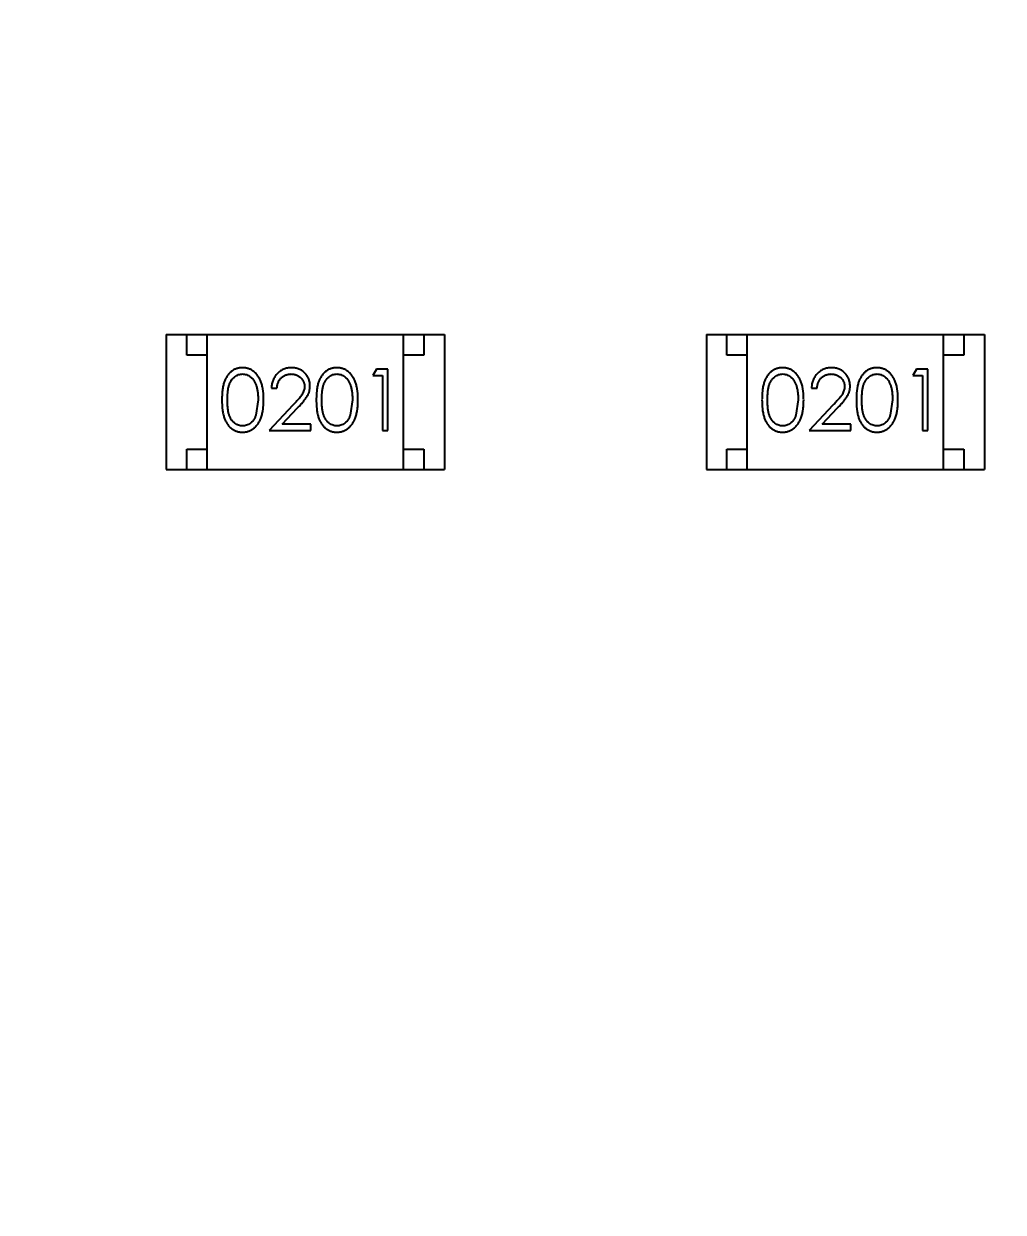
# Model space of a CAD drawing. Header units: inches. Extents: x 398 to 599, y 40 to 151.
# Drawn here: x 549.676 to 552.071, y 77.522 to 80.429 of the extents above; entities that cross this region are included whole.
import ezdxf

# ---------------------------------------------------------------- set-up
doc = ezdxf.new("R2010")
doc.units = ezdxf.units.IN
doc.header["$LTSCALE"] = 1.21
doc.header["$MEASUREMENT"] = 0
doc.header["$PDMODE"] = 3
doc.header["$PDSIZE"] = 0.3125
doc.layers.get('0').update_dxf_attribs({"linetype": 'CONTINUOUS'})
doc.layers.get('Defpoints').update_dxf_attribs({"linetype": 'CONTINUOUS'})
doc.layers.add('DIM', color=3, linetype='CONTINUOUS')
doc.styles.get("Standard").update_dxf_attribs({"font": 'txt', "width": 0.8})
doc.dimstyles.get("Standard").update_dxf_attribs({"dimtxt": 0.15625, "dimasz": 0.1875, "dimexe": 0.125, "dimexo": 0.0625, "dimgap": 0.09, "dimtad": 0, "dimtih": 1, "dimtoh": 1, "dimzin": 4, "dimdsep": 46, "dimtxsty": 'Standard', "dimblk": '_FILLED', "dimblk1": '_FILLED', "dimblk2": '_FILLED', "dimcen": 0.09, "dimazin": 1, "dimtp": 0.01, "dimtm": 0.01, "dimtfac": 1, "dimtofl": 0, "dimtmove": 0, "dimatfit": 3, "dimldrblk": '_FILLED', "dimfxl": 1, "dimtolj": 1, "dimtzin": 4, "dimarcsym": 0})

# ---------------------------------------------------------------- blocks, each defined once
blk = doc.blocks.new('_FILLED')
at = {"color": 0, "linetype": 'ByBlock'}
blk.add_solid([(0, 0), (-1, 0.1667), (-1, -0.1667)], dxfattribs=at)
blk = doc.blocks.new('*D70')
at = {"layer": 'Defpoints', "color": 0}
for p in [(537.241, 87.005), (553.751, 68.4022), (537.241, 64.8591)]:
    blk.add_point(p, dxfattribs=at)
at = {"layer": 'DIM', "color": 0, "lineweight": -2}
for p, q in [((537.241, 86.9425), (537.241, 64.7341)), ((553.751, 68.3397), (553.751, 64.7341)), ((539.241, 64.8591), (542.7394, 64.8591)), ((551.751, 64.8591), (548.2527, 64.8591))]:
    blk.add_line(p, q, dxfattribs=at)
at = {"layer": 'DIM', "color": 0, "lineweight": -2, "xscale": 2, "yscale": 2, "zscale": 2, "rotation": 180}
blk.add_blockref('_FILLED', (537.241, 64.8591), dxfattribs=at)
at = {"layer": 'DIM', "color": 0, "lineweight": -2, "xscale": 2, "yscale": 2, "zscale": 2}
blk.add_blockref('_FILLED', (553.751, 64.8591), dxfattribs=at)
at = {"layer": 'DIM', "color": 0, "insert": (545.496, 64.8591), "char_height": 2, "attachment_point": 5}
blk.add_mtext('\\A1;16.51', dxfattribs=at)

msp = doc.modelspace()

# ---------------------------------------------------------------- linework, layer by layer
at = {"color": 7, "linetype": 'Continuous'}
for p, q in [((550.0245, 79.6688), (550.0245, 79.3388)), ((550.0245, 79.6688), (550.7045, 79.6688)), ((550.0745, 79.6188), (550.0745, 79.6688)), ((550.1245, 79.3388), (550.1245, 79.6688)), ((550.6045, 79.3388), (550.6045, 79.6688)), ((550.6545, 79.6688), (550.6545, 79.6188)), ((550.7045, 79.6688), (550.7045, 79.3388)), ((551.3453, 79.6688), (551.3453, 79.3388)), ((551.3453, 79.6688), (552.0253, 79.6688)), ((551.3953, 79.6188), (551.3953, 79.6688)), ((551.4453, 79.3388), (551.4453, 79.6688)), ((551.9253, 79.3388), (551.9253, 79.6688)), ((551.9753, 79.6688), (551.9753, 79.6188)), ((552.0253, 79.6688), (552.0253, 79.3388)), ((550.1245, 79.6188), (550.0745, 79.6188)), ((550.6545, 79.6188), (550.6045, 79.6188)), ((551.4453, 79.6188), (551.3953, 79.6188)), ((551.9753, 79.6188), (551.9253, 79.6188)), ((550.5386, 79.5841), (550.5298, 79.5687)), ((550.5298, 79.5687), (550.5529, 79.5687)), ((550.5663, 79.5841), (550.5386, 79.5841)), ((550.5529, 79.5687), (550.5529, 79.4341)), ((550.5663, 79.4341), (550.5663, 79.5841)), ((551.8594, 79.5841), (551.8506, 79.5687)), ((551.8506, 79.5687), (551.8737, 79.5687)), ((551.8871, 79.5841), (551.8594, 79.5841)), ((551.8737, 79.5687), (551.8737, 79.4341)), ((551.8871, 79.4341), (551.8871, 79.5841)), ((550.2817, 79.5379), (550.2952, 79.5379)), ((551.6025, 79.5379), (551.616, 79.5379)), ((550.249, 79.5091), (550.2433, 79.4714)), ((550.4798, 79.5091), (550.4741, 79.4714)), ((551.5698, 79.5091), (551.5641, 79.4714)), ((551.8006, 79.5091), (551.7949, 79.4714)), ((550.3341, 79.4961), (550.2759, 79.4341)), ((550.3081, 79.4495), (550.3456, 79.4895)), ((551.6549, 79.4961), (551.5967, 79.4341)), ((551.6289, 79.4495), (551.6664, 79.4895)), ((550.3779, 79.4495), (550.3081, 79.4495)), ((550.3779, 79.4341), (550.3779, 79.4495)), ((551.6987, 79.4495), (551.6289, 79.4495)), ((551.6987, 79.4341), (551.6987, 79.4495)), ((550.2759, 79.4341), (550.3779, 79.4341)), ((550.5529, 79.4341), (550.5663, 79.4341)), ((551.5967, 79.4341), (551.6987, 79.4341)), ((551.8737, 79.4341), (551.8871, 79.4341)), ((550.0745, 79.3388), (550.0745, 79.3888)), ((550.0745, 79.3888), (550.1245, 79.3888)), ((550.6045, 79.3888), (550.6545, 79.3888)), ((550.6545, 79.3888), (550.6545, 79.3388)), ((551.3953, 79.3388), (551.3953, 79.3888)), ((551.3953, 79.3888), (551.4453, 79.3888)), ((551.9253, 79.3888), (551.9753, 79.3888)), ((551.9753, 79.3888), (551.9753, 79.3388)), ((550.0245, 79.3388), (550.7045, 79.3388)), ((551.3453, 79.3388), (552.0253, 79.3388))]:
    msp.add_line(p, q, dxfattribs=at)
for radius, start, end in [(23, 281.22586, 258.77532), (22.75, 294.44334, 241.13427)]:
    msp.add_arc((553.751, 92.925), radius, start, end, dxfattribs=at)
for points, knots in [([(550.2107, 79.5879), (550.2095, 79.5879), (550.2072, 79.5879), (550.2037, 79.5874), (550.2004, 79.5868), (550.1971, 79.5858), (550.1938, 79.5847), (550.1907, 79.5832), (550.1877, 79.5815), (550.1847, 79.5796), (550.1819, 79.5773), (550.1793, 79.5749), (550.1768, 79.5722), (550.1745, 79.5692), (550.1723, 79.566), (550.1703, 79.5626), (550.1685, 79.5589), (550.1668, 79.5549), (550.1653, 79.5506), (550.1641, 79.5459), (550.1629, 79.5408), (550.1621, 79.5352), (550.1614, 79.5293), (550.1609, 79.5229), (550.1606, 79.5161), (550.1606, 79.5114), (550.1605, 79.509)], [0, 0, 0, 0, 0.033742, 0.066533, 0.099153, 0.13154, 0.164087, 0.196563, 0.229707, 0.263315, 0.297504, 0.331686, 0.366482, 0.4021, 0.438958, 0.476748, 0.515985, 0.556589, 0.599519, 0.645765, 0.695487, 0.748721, 0.805687, 0.866754, 0.931405, 1, 1, 1, 1]), ([(550.174, 79.5091), (550.174, 79.5111), (550.174, 79.515), (550.1743, 79.5207), (550.1746, 79.5259), (550.1751, 79.5308), (550.1757, 79.5354), (550.1766, 79.5395), (550.1775, 79.5433), (550.1786, 79.5467), (550.1798, 79.5498), (550.1812, 79.5527), (550.1827, 79.5554), (550.1843, 79.5579), (550.186, 79.5602), (550.1879, 79.5624), (550.19, 79.5643), (550.1928, 79.5665), (550.1966, 79.5689), (550.2013, 79.571), (550.2062, 79.5723), (550.2095, 79.5724), (550.2111, 79.5725)], [0, 0, 0, 0, 0.073302, 0.142286, 0.206253, 0.266017, 0.321612, 0.372532, 0.419497, 0.462398, 0.502825, 0.541489, 0.579034, 0.615143, 0.650298, 0.684912, 0.718701, 0.752189, 0.817245, 0.879117, 0.939613, 1, 1, 1, 1]), ([(550.2625, 79.509), (550.2624, 79.5113), (550.2624, 79.5158), (550.2621, 79.5224), (550.2616, 79.5286), (550.2608, 79.5344), (550.2599, 79.5399), (550.2587, 79.545), (550.2573, 79.5498), (550.2557, 79.5542), (550.2539, 79.5583), (550.252, 79.5621), (550.2498, 79.5657), (550.2476, 79.569), (550.2452, 79.572), (550.2426, 79.5748), (550.2399, 79.5773), (550.237, 79.5795), (550.2341, 79.5815), (550.231, 79.5832), (550.2278, 79.5847), (550.2245, 79.5859), (550.2212, 79.5868), (550.2178, 79.5875), (550.2143, 79.5879), (550.2119, 79.5879), (550.2107, 79.5879)], [0, 0, 0, 0, 0.065278, 0.127205, 0.186168, 0.241675, 0.294115, 0.343609, 0.390387, 0.434463, 0.476646, 0.517002, 0.555936, 0.593716, 0.630057, 0.665601, 0.700745, 0.734917, 0.768681, 0.802087, 0.834849, 0.867433, 0.900138, 0.932806, 0.966212, 1, 1, 1, 1]), ([(550.2111, 79.5725), (550.2128, 79.5724), (550.2161, 79.5723), (550.2209, 79.571), (550.2256, 79.5689), (550.2293, 79.5665), (550.2322, 79.5643), (550.2342, 79.5622), (550.2362, 79.56), (550.238, 79.5575), (550.2397, 79.5548), (550.2412, 79.5519), (550.2427, 79.5487), (550.244, 79.5453), (550.2452, 79.5416), (550.2462, 79.5377), (550.2471, 79.5335), (550.2478, 79.5291), (550.2483, 79.5245), (550.2488, 79.5196), (550.2489, 79.5144), (550.249, 79.5109), (550.249, 79.5091)], [0, 0, 0, 0, 0.059689, 0.119507, 0.181075, 0.246162, 0.279894, 0.314468, 0.350403, 0.387474, 0.426147, 0.466624, 0.508745, 0.553328, 0.600058, 0.649177, 0.700552, 0.754894, 0.811825, 0.871514, 0.934319, 1, 1, 1, 1]), ([(550.3306, 79.5879), (550.3289, 79.5879), (550.3256, 79.5878), (550.3208, 79.5871), (550.3162, 79.586), (550.3118, 79.5845), (550.3076, 79.5825), (550.3035, 79.5801), (550.2997, 79.5772), (550.2962, 79.5739), (550.2929, 79.5703), (550.29, 79.5664), (550.2876, 79.5622), (550.2856, 79.5578), (550.2839, 79.5532), (550.2828, 79.5483), (550.282, 79.5432), (550.2818, 79.5397), (550.2817, 79.5379)], [0, 0, 0, 0, 0.06445, 0.126725, 0.187421, 0.247417, 0.306749, 0.366595, 0.427749, 0.490235, 0.553031, 0.614805, 0.676505, 0.738096, 0.801021, 0.864897, 0.931209, 1, 1, 1, 1]), ([(550.2952, 79.5379), (550.2953, 79.5392), (550.2955, 79.5419), (550.2963, 79.5456), (550.2972, 79.5492), (550.2985, 79.5525), (550.3, 79.5556), (550.3017, 79.5585), (550.3037, 79.5611), (550.306, 79.5635), (550.3084, 79.5656), (550.311, 79.5675), (550.3138, 79.569), (550.3168, 79.5703), (550.3198, 79.5713), (550.3231, 79.572), (550.3264, 79.5724), (550.3288, 79.5725), (550.3299, 79.5725)], [0, 0, 0, 0, 0.073648, 0.143686, 0.210962, 0.275557, 0.338064, 0.399311, 0.4594, 0.51934, 0.579024, 0.637809, 0.695959, 0.754122, 0.813113, 0.873453, 0.935561, 1, 1, 1, 1]), ([(550.3299, 79.5725), (550.331, 79.5725), (550.3333, 79.5724), (550.3365, 79.572), (550.3396, 79.5713), (550.3426, 79.5703), (550.3454, 79.5691), (550.3481, 79.5675), (550.3506, 79.5657), (550.3531, 79.5636), (550.3553, 79.5613), (550.3572, 79.5589), (550.3588, 79.5564), (550.3602, 79.5537), (550.3612, 79.551), (550.3619, 79.5481), (550.3624, 79.5452), (550.3624, 79.5431), (550.3625, 79.5421)], [0, 0, 0, 0, 0.068027, 0.133505, 0.19695, 0.26027, 0.322741, 0.384982, 0.448465, 0.513424, 0.578224, 0.640011, 0.700094, 0.760067, 0.819012, 0.877878, 0.938035, 1, 1, 1, 1]), ([(550.3759, 79.5433), (550.3759, 79.5448), (550.3758, 79.5477), (550.3752, 79.552), (550.3742, 79.5562), (550.3729, 79.5602), (550.3711, 79.564), (550.3689, 79.5677), (550.3664, 79.5713), (550.3634, 79.5747), (550.3602, 79.5778), (550.3567, 79.5805), (550.3529, 79.5828), (550.349, 79.5847), (550.3447, 79.5861), (550.3402, 79.5872), (550.3355, 79.5878), (550.3323, 79.5879), (550.3306, 79.5879)], [0, 0, 0, 0, 0.06271, 0.123347, 0.183401, 0.242828, 0.302097, 0.36242, 0.423725, 0.487032, 0.550491, 0.612709, 0.674265, 0.73617, 0.799211, 0.863483, 0.930525, 1, 1, 1, 1]), ([(550.4415, 79.5879), (550.4403, 79.5879), (550.4379, 79.5879), (550.4345, 79.5874), (550.4311, 79.5868), (550.4278, 79.5858), (550.4246, 79.5847), (550.4215, 79.5832), (550.4185, 79.5815), (550.4155, 79.5796), (550.4127, 79.5773), (550.41, 79.5749), (550.4076, 79.5722), (550.4052, 79.5692), (550.4031, 79.566), (550.4011, 79.5626), (550.3992, 79.5589), (550.3976, 79.5549), (550.3961, 79.5506), (550.3948, 79.5459), (550.3937, 79.5408), (550.3929, 79.5352), (550.3922, 79.5293), (550.3917, 79.5229), (550.3914, 79.5161), (550.3913, 79.5114), (550.3913, 79.509)], [0, 0, 0, 0, 0.033742, 0.066533, 0.099153, 0.13154, 0.164087, 0.196563, 0.229707, 0.263315, 0.297504, 0.331686, 0.366482, 0.4021, 0.438958, 0.476748, 0.515985, 0.556589, 0.599519, 0.645765, 0.695487, 0.748721, 0.805687, 0.866754, 0.931405, 1, 1, 1, 1]), ([(550.4048, 79.5091), (550.4048, 79.5111), (550.4048, 79.515), (550.4051, 79.5207), (550.4054, 79.5259), (550.4059, 79.5308), (550.4065, 79.5354), (550.4073, 79.5395), (550.4082, 79.5433), (550.4093, 79.5467), (550.4106, 79.5498), (550.4119, 79.5527), (550.4134, 79.5554), (550.4151, 79.5579), (550.4168, 79.5602), (550.4187, 79.5624), (550.4207, 79.5643), (550.4236, 79.5665), (550.4273, 79.5689), (550.432, 79.571), (550.4369, 79.5723), (550.4403, 79.5724), (550.4419, 79.5725)], [0, 0, 0, 0, 0.073302, 0.142286, 0.206253, 0.266017, 0.321612, 0.372532, 0.419497, 0.462398, 0.502825, 0.541489, 0.579034, 0.615143, 0.650298, 0.684912, 0.718701, 0.752189, 0.817245, 0.879117, 0.939613, 1, 1, 1, 1]), ([(550.4932, 79.509), (550.4932, 79.5113), (550.4932, 79.5158), (550.4929, 79.5224), (550.4923, 79.5286), (550.4916, 79.5344), (550.4906, 79.5399), (550.4895, 79.545), (550.488, 79.5498), (550.4865, 79.5542), (550.4846, 79.5583), (550.4827, 79.5621), (550.4806, 79.5657), (550.4784, 79.569), (550.4759, 79.572), (550.4734, 79.5748), (550.4707, 79.5773), (550.4678, 79.5795), (550.4648, 79.5815), (550.4617, 79.5832), (550.4586, 79.5847), (550.4553, 79.5859), (550.452, 79.5868), (550.4485, 79.5875), (550.445, 79.5879), (550.4427, 79.5879), (550.4415, 79.5879)], [0, 0, 0, 0, 0.065278, 0.127205, 0.186168, 0.241675, 0.294115, 0.343609, 0.390387, 0.434463, 0.476646, 0.517002, 0.555936, 0.593716, 0.630057, 0.665601, 0.700745, 0.734917, 0.768681, 0.802087, 0.834849, 0.867433, 0.900138, 0.932806, 0.966212, 1, 1, 1, 1]), ([(550.4419, 79.5725), (550.4436, 79.5724), (550.4468, 79.5723), (550.4517, 79.571), (550.4564, 79.5689), (550.4601, 79.5665), (550.463, 79.5643), (550.465, 79.5622), (550.467, 79.56), (550.4688, 79.5575), (550.4705, 79.5548), (550.472, 79.5519), (550.4735, 79.5487), (550.4748, 79.5453), (550.4759, 79.5416), (550.477, 79.5377), (550.4778, 79.5335), (550.4786, 79.5291), (550.4791, 79.5245), (550.4795, 79.5196), (550.4797, 79.5144), (550.4798, 79.5109), (550.4798, 79.5091)], [0, 0, 0, 0, 0.059689, 0.119507, 0.181075, 0.246162, 0.279894, 0.314468, 0.350403, 0.387474, 0.426147, 0.466624, 0.508745, 0.553328, 0.600058, 0.649177, 0.700552, 0.754894, 0.811825, 0.871514, 0.934319, 1, 1, 1, 1]), ([(551.5315, 79.5879), (551.5303, 79.5879), (551.528, 79.5879), (551.5245, 79.5874), (551.5212, 79.5868), (551.5179, 79.5858), (551.5147, 79.5847), (551.5115, 79.5832), (551.5085, 79.5815), (551.5055, 79.5796), (551.5027, 79.5773), (551.5001, 79.5749), (551.4976, 79.5722), (551.4953, 79.5692), (551.4931, 79.566), (551.4911, 79.5626), (551.4893, 79.5589), (551.4876, 79.5549), (551.4861, 79.5506), (551.4849, 79.5459), (551.4837, 79.5408), (551.4829, 79.5352), (551.4822, 79.5293), (551.4817, 79.5229), (551.4814, 79.5161), (551.4814, 79.5114), (551.4813, 79.509)], [0, 0, 0, 0, 0.033742, 0.066533, 0.099153, 0.13154, 0.164087, 0.196563, 0.229707, 0.263315, 0.297504, 0.331686, 0.366482, 0.4021, 0.438958, 0.476748, 0.515985, 0.556589, 0.599519, 0.645765, 0.695487, 0.748721, 0.805687, 0.866754, 0.931405, 1, 1, 1, 1]), ([(551.4948, 79.5091), (551.4948, 79.5111), (551.4948, 79.515), (551.4951, 79.5207), (551.4954, 79.5259), (551.4959, 79.5308), (551.4965, 79.5354), (551.4974, 79.5395), (551.4983, 79.5433), (551.4994, 79.5467), (551.5006, 79.5498), (551.502, 79.5527), (551.5035, 79.5554), (551.5051, 79.5579), (551.5068, 79.5602), (551.5087, 79.5624), (551.5108, 79.5643), (551.5136, 79.5665), (551.5174, 79.5689), (551.5221, 79.571), (551.527, 79.5723), (551.5303, 79.5724), (551.5319, 79.5725)], [0, 0, 0, 0, 0.073302, 0.142286, 0.206253, 0.266017, 0.321612, 0.372532, 0.419497, 0.462398, 0.502825, 0.541489, 0.579034, 0.615143, 0.650298, 0.684912, 0.718701, 0.752189, 0.817245, 0.879117, 0.939613, 1, 1, 1, 1]), ([(551.5833, 79.509), (551.5832, 79.5113), (551.5832, 79.5158), (551.5829, 79.5224), (551.5824, 79.5286), (551.5816, 79.5344), (551.5807, 79.5399), (551.5795, 79.545), (551.5781, 79.5498), (551.5765, 79.5542), (551.5747, 79.5583), (551.5728, 79.5621), (551.5706, 79.5657), (551.5684, 79.569), (551.566, 79.572), (551.5634, 79.5748), (551.5607, 79.5773), (551.5578, 79.5795), (551.5549, 79.5815), (551.5518, 79.5832), (551.5486, 79.5847), (551.5453, 79.5859), (551.542, 79.5868), (551.5386, 79.5875), (551.5351, 79.5879), (551.5327, 79.5879), (551.5315, 79.5879)], [0, 0, 0, 0, 0.065278, 0.127205, 0.186168, 0.241675, 0.294115, 0.343609, 0.390387, 0.434463, 0.476646, 0.517002, 0.555936, 0.593716, 0.630057, 0.665601, 0.700745, 0.734917, 0.768681, 0.802087, 0.834849, 0.867433, 0.900138, 0.932806, 0.966212, 1, 1, 1, 1]), ([(551.5319, 79.5725), (551.5336, 79.5724), (551.5369, 79.5723), (551.5417, 79.571), (551.5464, 79.5689), (551.5501, 79.5665), (551.553, 79.5643), (551.555, 79.5622), (551.557, 79.56), (551.5588, 79.5575), (551.5605, 79.5548), (551.562, 79.5519), (551.5635, 79.5487), (551.5648, 79.5453), (551.566, 79.5416), (551.567, 79.5377), (551.5679, 79.5335), (551.5686, 79.5291), (551.5691, 79.5245), (551.5696, 79.5196), (551.5697, 79.5144), (551.5698, 79.5109), (551.5698, 79.5091)], [0, 0, 0, 0, 0.059689, 0.119507, 0.181075, 0.246162, 0.279894, 0.314468, 0.350403, 0.387474, 0.426147, 0.466624, 0.508745, 0.553328, 0.600058, 0.649177, 0.700552, 0.754894, 0.811825, 0.871514, 0.934319, 1, 1, 1, 1]), ([(551.6514, 79.5879), (551.6497, 79.5879), (551.6464, 79.5878), (551.6416, 79.5871), (551.637, 79.586), (551.6326, 79.5845), (551.6284, 79.5825), (551.6243, 79.5801), (551.6205, 79.5772), (551.617, 79.5739), (551.6137, 79.5703), (551.6108, 79.5664), (551.6084, 79.5622), (551.6064, 79.5578), (551.6047, 79.5532), (551.6036, 79.5483), (551.6028, 79.5432), (551.6026, 79.5397), (551.6025, 79.5379)], [0, 0, 0, 0, 0.06445, 0.126725, 0.187421, 0.247417, 0.306749, 0.366595, 0.427749, 0.490235, 0.553031, 0.614805, 0.676505, 0.738096, 0.801021, 0.864897, 0.931209, 1, 1, 1, 1]), ([(551.616, 79.5379), (551.6161, 79.5392), (551.6163, 79.5419), (551.6171, 79.5456), (551.618, 79.5492), (551.6193, 79.5525), (551.6208, 79.5556), (551.6225, 79.5585), (551.6245, 79.5611), (551.6268, 79.5635), (551.6292, 79.5656), (551.6318, 79.5675), (551.6346, 79.569), (551.6376, 79.5703), (551.6406, 79.5713), (551.6439, 79.572), (551.6472, 79.5724), (551.6496, 79.5725), (551.6507, 79.5725)], [0, 0, 0, 0, 0.073648, 0.143686, 0.210962, 0.275557, 0.338064, 0.399311, 0.4594, 0.51934, 0.579024, 0.637809, 0.695959, 0.754122, 0.813113, 0.873453, 0.935561, 1, 1, 1, 1]), ([(551.6507, 79.5725), (551.6518, 79.5725), (551.6541, 79.5724), (551.6573, 79.572), (551.6604, 79.5713), (551.6634, 79.5703), (551.6662, 79.5691), (551.6689, 79.5675), (551.6714, 79.5657), (551.6739, 79.5636), (551.6761, 79.5613), (551.678, 79.5589), (551.6796, 79.5564), (551.681, 79.5537), (551.682, 79.551), (551.6827, 79.5481), (551.6832, 79.5452), (551.6832, 79.5431), (551.6833, 79.5421)], [0, 0, 0, 0, 0.068027, 0.133505, 0.19695, 0.26027, 0.322741, 0.384982, 0.448465, 0.513424, 0.578224, 0.640011, 0.700094, 0.760067, 0.819012, 0.877878, 0.938035, 1, 1, 1, 1]), ([(551.6967, 79.5433), (551.6967, 79.5448), (551.6966, 79.5477), (551.696, 79.552), (551.695, 79.5562), (551.6937, 79.5602), (551.6919, 79.564), (551.6897, 79.5677), (551.6872, 79.5713), (551.6842, 79.5747), (551.681, 79.5778), (551.6775, 79.5805), (551.6737, 79.5828), (551.6698, 79.5847), (551.6655, 79.5861), (551.661, 79.5872), (551.6563, 79.5878), (551.6531, 79.5879), (551.6514, 79.5879)], [0, 0, 0, 0, 0.06271, 0.123347, 0.183401, 0.242828, 0.302097, 0.36242, 0.423725, 0.487032, 0.550491, 0.612709, 0.674265, 0.73617, 0.799211, 0.863483, 0.930525, 1, 1, 1, 1]), ([(551.7623, 79.5879), (551.7611, 79.5879), (551.7587, 79.5879), (551.7553, 79.5874), (551.7519, 79.5868), (551.7486, 79.5858), (551.7454, 79.5847), (551.7423, 79.5832), (551.7393, 79.5815), (551.7363, 79.5796), (551.7335, 79.5773), (551.7308, 79.5749), (551.7284, 79.5722), (551.726, 79.5692), (551.7239, 79.566), (551.7219, 79.5626), (551.7201, 79.5589), (551.7184, 79.5549), (551.7169, 79.5506), (551.7156, 79.5459), (551.7145, 79.5408), (551.7137, 79.5352), (551.713, 79.5293), (551.7125, 79.5229), (551.7122, 79.5161), (551.7121, 79.5114), (551.7121, 79.509)], [0, 0, 0, 0, 0.033742, 0.066533, 0.099153, 0.13154, 0.164087, 0.196563, 0.229707, 0.263315, 0.297504, 0.331686, 0.366482, 0.4021, 0.438958, 0.476748, 0.515985, 0.556589, 0.599519, 0.645765, 0.695487, 0.748721, 0.805687, 0.866754, 0.931405, 1, 1, 1, 1]), ([(551.7256, 79.5091), (551.7256, 79.5111), (551.7256, 79.515), (551.7259, 79.5207), (551.7262, 79.5259), (551.7267, 79.5308), (551.7273, 79.5354), (551.7281, 79.5395), (551.729, 79.5433), (551.7301, 79.5467), (551.7314, 79.5498), (551.7327, 79.5527), (551.7342, 79.5554), (551.7359, 79.5579), (551.7376, 79.5602), (551.7395, 79.5624), (551.7415, 79.5643), (551.7444, 79.5665), (551.7481, 79.5689), (551.7528, 79.571), (551.7577, 79.5723), (551.7611, 79.5724), (551.7627, 79.5725)], [0, 0, 0, 0, 0.073302, 0.142286, 0.206253, 0.266017, 0.321612, 0.372532, 0.419497, 0.462398, 0.502825, 0.541489, 0.579034, 0.615143, 0.650298, 0.684912, 0.718701, 0.752189, 0.817245, 0.879117, 0.939613, 1, 1, 1, 1]), ([(551.814, 79.509), (551.814, 79.5113), (551.814, 79.5158), (551.8137, 79.5224), (551.8131, 79.5286), (551.8124, 79.5344), (551.8114, 79.5399), (551.8103, 79.545), (551.8088, 79.5498), (551.8073, 79.5542), (551.8054, 79.5583), (551.8035, 79.5621), (551.8014, 79.5657), (551.7992, 79.569), (551.7967, 79.572), (551.7942, 79.5748), (551.7915, 79.5773), (551.7886, 79.5795), (551.7856, 79.5815), (551.7825, 79.5832), (551.7794, 79.5847), (551.7761, 79.5859), (551.7728, 79.5868), (551.7693, 79.5875), (551.7658, 79.5879), (551.7635, 79.5879), (551.7623, 79.5879)], [0, 0, 0, 0, 0.065278, 0.127205, 0.186168, 0.241675, 0.294115, 0.343609, 0.390387, 0.434463, 0.476646, 0.517002, 0.555936, 0.593716, 0.630057, 0.665601, 0.700745, 0.734917, 0.768681, 0.802087, 0.834849, 0.867433, 0.900138, 0.932806, 0.966212, 1, 1, 1, 1]), ([(551.7627, 79.5725), (551.7644, 79.5724), (551.7676, 79.5723), (551.7725, 79.571), (551.7772, 79.5689), (551.7809, 79.5665), (551.7838, 79.5643), (551.7858, 79.5622), (551.7878, 79.56), (551.7896, 79.5575), (551.7913, 79.5548), (551.7928, 79.5519), (551.7943, 79.5487), (551.7956, 79.5453), (551.7967, 79.5416), (551.7978, 79.5377), (551.7986, 79.5335), (551.7994, 79.5291), (551.7999, 79.5245), (551.8003, 79.5196), (551.8005, 79.5144), (551.8006, 79.5109), (551.8006, 79.5091)], [0, 0, 0, 0, 0.059689, 0.119507, 0.181075, 0.246162, 0.279894, 0.314468, 0.350403, 0.387474, 0.426147, 0.466624, 0.508745, 0.553328, 0.600058, 0.649177, 0.700552, 0.754894, 0.811825, 0.871514, 0.934319, 1, 1, 1, 1]), ([(550.3625, 79.5421), (550.3624, 79.5405), (550.3623, 79.5373), (550.3612, 79.5325), (550.3595, 79.5278), (550.3576, 79.524), (550.3555, 79.5209), (550.3536, 79.5182), (550.3513, 79.5153), (550.3486, 79.512), (550.3455, 79.5085), (550.3421, 79.5046), (550.3382, 79.5005), (550.3355, 79.4976), (550.3341, 79.4961)], [0, 0, 0, 0, 0.088014, 0.174976, 0.2638, 0.355443, 0.406413, 0.465519, 0.533076, 0.609353, 0.693899, 0.787171, 0.889197, 1, 1, 1, 1]), ([(550.3456, 79.4895), (550.347, 79.491), (550.3498, 79.494), (550.3537, 79.4984), (550.3573, 79.5025), (550.3605, 79.5064), (550.3633, 79.51), (550.3658, 79.5134), (550.3679, 79.5165), (550.3702, 79.5204), (550.3726, 79.5251), (550.3745, 79.531), (550.3757, 79.5371), (550.3759, 79.5412), (550.3759, 79.5433)], [0, 0, 0, 0, 0.09953, 0.192079, 0.277712, 0.357454, 0.429648, 0.495771, 0.555538, 0.608657, 0.707578, 0.804328, 0.901298, 1, 1, 1, 1]), ([(551.6833, 79.5421), (551.6832, 79.5405), (551.6831, 79.5373), (551.682, 79.5325), (551.6803, 79.5278), (551.6784, 79.524), (551.6763, 79.5209), (551.6744, 79.5182), (551.6721, 79.5153), (551.6694, 79.512), (551.6663, 79.5085), (551.6629, 79.5046), (551.659, 79.5005), (551.6563, 79.4976), (551.6549, 79.4961)], [0, 0, 0, 0, 0.088014, 0.174976, 0.2638, 0.355443, 0.406413, 0.465519, 0.533076, 0.609353, 0.693899, 0.787171, 0.889197, 1, 1, 1, 1]), ([(551.6664, 79.4895), (551.6678, 79.491), (551.6706, 79.494), (551.6745, 79.4984), (551.6781, 79.5025), (551.6813, 79.5064), (551.6841, 79.51), (551.6866, 79.5134), (551.6887, 79.5165), (551.691, 79.5204), (551.6934, 79.5251), (551.6953, 79.531), (551.6965, 79.5371), (551.6967, 79.5412), (551.6967, 79.5433)], [0, 0, 0, 0, 0.09953, 0.192079, 0.277712, 0.357454, 0.429648, 0.495771, 0.555538, 0.608657, 0.707578, 0.804328, 0.901298, 1, 1, 1, 1]), ([(550.1605, 79.509), (550.1606, 79.5066), (550.1606, 79.502), (550.1609, 79.4952), (550.1614, 79.4889), (550.1621, 79.4829), (550.163, 79.4774), (550.1641, 79.4722), (550.1654, 79.4675), (550.1669, 79.4632), (550.1686, 79.4592), (550.1705, 79.4555), (550.1725, 79.452), (550.1747, 79.4488), (550.1769, 79.4458), (550.1794, 79.4431), (550.1821, 79.4407), (550.1849, 79.4385), (550.1878, 79.4365), (550.1908, 79.4349), (550.1939, 79.4334), (550.1971, 79.4323), (550.2004, 79.4313), (550.2037, 79.4307), (550.2072, 79.4303), (550.2095, 79.4302), (550.2107, 79.4302)], [0, 0, 0, 0, 0.068113, 0.132564, 0.193427, 0.250218, 0.303569, 0.353576, 0.400235, 0.443586, 0.484619, 0.524292, 0.56238, 0.599049, 0.63494, 0.669782, 0.704009, 0.737842, 0.771098, 0.803896, 0.836415, 0.868639, 0.900715, 0.933378, 0.966213, 1, 1, 1, 1]), ([(550.2111, 79.4456), (550.2095, 79.4457), (550.2062, 79.4459), (550.2013, 79.4472), (550.1966, 79.4492), (550.1928, 79.4516), (550.19, 79.4539), (550.1879, 79.4558), (550.186, 79.458), (550.1842, 79.4603), (550.1826, 79.4628), (550.1811, 79.4655), (550.1798, 79.4684), (550.1785, 79.4715), (550.1774, 79.4749), (550.1765, 79.4787), (550.1758, 79.4829), (550.1751, 79.4874), (550.1746, 79.4923), (550.1743, 79.4975), (550.174, 79.5032), (550.174, 79.5071), (550.174, 79.5091)], [0, 0, 0, 0, 0.060034, 0.120278, 0.182348, 0.247919, 0.281641, 0.315701, 0.350322, 0.385703, 0.421819, 0.459196, 0.497866, 0.538301, 0.58121, 0.628183, 0.679403, 0.734699, 0.794074, 0.858416, 0.927049, 1, 1, 1, 1]), ([(550.2107, 79.4302), (550.2119, 79.4302), (550.2143, 79.4303), (550.2178, 79.4307), (550.2212, 79.4314), (550.2246, 79.4323), (550.2278, 79.4335), (550.231, 79.435), (550.2341, 79.4367), (550.2371, 79.4387), (550.24, 79.441), (550.2427, 79.4435), (550.2453, 79.4463), (550.2477, 79.4493), (550.25, 79.4526), (550.2521, 79.4562), (550.254, 79.46), (550.2558, 79.464), (550.2574, 79.4684), (550.2587, 79.4732), (550.2599, 79.4783), (550.2609, 79.4837), (550.2615, 79.4895), (550.2621, 79.4957), (550.2624, 79.5022), (550.2624, 79.5067), (550.2625, 79.509)], [0, 0, 0, 0, 0.033824, 0.067298, 0.10028, 0.133019, 0.165736, 0.198792, 0.232372, 0.266409, 0.301016, 0.336196, 0.371972, 0.408574, 0.446394, 0.485225, 0.525372, 0.567224, 0.611081, 0.65775, 0.70702, 0.759235, 0.814484, 0.873227, 0.934937, 1, 1, 1, 1]), ([(550.3913, 79.509), (550.3913, 79.5066), (550.3914, 79.502), (550.3917, 79.4952), (550.3922, 79.4889), (550.3929, 79.4829), (550.3938, 79.4774), (550.3948, 79.4722), (550.3962, 79.4675), (550.3977, 79.4632), (550.3994, 79.4592), (550.4012, 79.4555), (550.4032, 79.452), (550.4054, 79.4488), (550.4077, 79.4458), (550.4102, 79.4431), (550.4128, 79.4407), (550.4156, 79.4385), (550.4186, 79.4365), (550.4216, 79.4349), (550.4247, 79.4334), (550.4279, 79.4323), (550.4311, 79.4313), (550.4345, 79.4307), (550.4379, 79.4303), (550.4403, 79.4302), (550.4415, 79.4302)], [0, 0, 0, 0, 0.068113, 0.132564, 0.193427, 0.250218, 0.303569, 0.353576, 0.400235, 0.443586, 0.484619, 0.524292, 0.56238, 0.599049, 0.63494, 0.669782, 0.704009, 0.737842, 0.771098, 0.803896, 0.836415, 0.868639, 0.900715, 0.933378, 0.966213, 1, 1, 1, 1]), ([(550.4419, 79.4456), (550.4403, 79.4457), (550.437, 79.4459), (550.4321, 79.4472), (550.4273, 79.4492), (550.4236, 79.4516), (550.4207, 79.4539), (550.4187, 79.4558), (550.4168, 79.458), (550.415, 79.4603), (550.4134, 79.4628), (550.4119, 79.4655), (550.4106, 79.4684), (550.4093, 79.4715), (550.4082, 79.4749), (550.4073, 79.4787), (550.4065, 79.4829), (550.4059, 79.4874), (550.4054, 79.4923), (550.405, 79.4975), (550.4048, 79.5032), (550.4048, 79.5071), (550.4048, 79.5091)], [0, 0, 0, 0, 0.060034, 0.120278, 0.182348, 0.247919, 0.281641, 0.315701, 0.350322, 0.385703, 0.421819, 0.459196, 0.497866, 0.538301, 0.58121, 0.628183, 0.679403, 0.734699, 0.794074, 0.858416, 0.927049, 1, 1, 1, 1]), ([(550.4415, 79.4302), (550.4427, 79.4302), (550.445, 79.4303), (550.4485, 79.4307), (550.452, 79.4314), (550.4553, 79.4323), (550.4586, 79.4335), (550.4618, 79.435), (550.4649, 79.4367), (550.4679, 79.4387), (550.4708, 79.441), (550.4735, 79.4435), (550.4761, 79.4463), (550.4785, 79.4493), (550.4808, 79.4526), (550.4828, 79.4562), (550.4848, 79.46), (550.4865, 79.464), (550.4882, 79.4684), (550.4895, 79.4732), (550.4907, 79.4783), (550.4916, 79.4837), (550.4923, 79.4895), (550.4929, 79.4957), (550.4932, 79.5022), (550.4932, 79.5067), (550.4932, 79.509)], [0, 0, 0, 0, 0.033824, 0.067298, 0.10028, 0.133019, 0.165736, 0.198792, 0.232372, 0.266409, 0.301016, 0.336196, 0.371972, 0.408574, 0.446394, 0.485225, 0.525372, 0.567224, 0.611081, 0.65775, 0.70702, 0.759235, 0.814484, 0.873227, 0.934937, 1, 1, 1, 1]), ([(551.4813, 79.509), (551.4814, 79.5066), (551.4814, 79.502), (551.4817, 79.4952), (551.4822, 79.4889), (551.4829, 79.4829), (551.4838, 79.4774), (551.4849, 79.4722), (551.4862, 79.4675), (551.4877, 79.4632), (551.4894, 79.4592), (551.4913, 79.4555), (551.4933, 79.452), (551.4955, 79.4488), (551.4978, 79.4458), (551.5002, 79.4431), (551.5029, 79.4407), (551.5057, 79.4385), (551.5086, 79.4365), (551.5116, 79.4349), (551.5147, 79.4334), (551.5179, 79.4323), (551.5212, 79.4313), (551.5245, 79.4307), (551.528, 79.4303), (551.5303, 79.4302), (551.5315, 79.4302)], [0, 0, 0, 0, 0.068113, 0.132564, 0.193427, 0.250218, 0.303569, 0.353576, 0.400235, 0.443586, 0.484619, 0.524292, 0.56238, 0.599049, 0.63494, 0.669782, 0.704009, 0.737842, 0.771098, 0.803896, 0.836415, 0.868639, 0.900715, 0.933378, 0.966213, 1, 1, 1, 1]), ([(551.5319, 79.4456), (551.5303, 79.4457), (551.527, 79.4459), (551.5221, 79.4472), (551.5174, 79.4492), (551.5136, 79.4516), (551.5108, 79.4539), (551.5087, 79.4558), (551.5068, 79.458), (551.505, 79.4603), (551.5034, 79.4628), (551.5019, 79.4655), (551.5006, 79.4684), (551.4993, 79.4715), (551.4983, 79.4749), (551.4973, 79.4787), (551.4966, 79.4829), (551.4959, 79.4874), (551.4954, 79.4923), (551.4951, 79.4975), (551.4948, 79.5032), (551.4948, 79.5071), (551.4948, 79.5091)], [0, 0, 0, 0, 0.060034, 0.120278, 0.182348, 0.247919, 0.281641, 0.315701, 0.350322, 0.385703, 0.421819, 0.459196, 0.497866, 0.538301, 0.58121, 0.628183, 0.679403, 0.734699, 0.794074, 0.858416, 0.927049, 1, 1, 1, 1]), ([(551.5315, 79.4302), (551.5327, 79.4302), (551.5351, 79.4303), (551.5386, 79.4307), (551.542, 79.4314), (551.5454, 79.4323), (551.5486, 79.4335), (551.5518, 79.435), (551.5549, 79.4367), (551.5579, 79.4387), (551.5608, 79.441), (551.5635, 79.4435), (551.5661, 79.4463), (551.5685, 79.4493), (551.5708, 79.4526), (551.5729, 79.4562), (551.5748, 79.46), (551.5766, 79.464), (551.5782, 79.4684), (551.5795, 79.4732), (551.5807, 79.4783), (551.5817, 79.4837), (551.5823, 79.4895), (551.5829, 79.4957), (551.5832, 79.5022), (551.5832, 79.5067), (551.5833, 79.509)], [0, 0, 0, 0, 0.033824, 0.067298, 0.10028, 0.133019, 0.165736, 0.198792, 0.232372, 0.266409, 0.301016, 0.336196, 0.371972, 0.408574, 0.446394, 0.485225, 0.525372, 0.567224, 0.611081, 0.65775, 0.70702, 0.759235, 0.814484, 0.873227, 0.934937, 1, 1, 1, 1]), ([(551.7121, 79.509), (551.7121, 79.5066), (551.7122, 79.502), (551.7125, 79.4952), (551.713, 79.4889), (551.7137, 79.4829), (551.7146, 79.4774), (551.7156, 79.4722), (551.717, 79.4675), (551.7185, 79.4632), (551.7202, 79.4592), (551.722, 79.4555), (551.724, 79.452), (551.7262, 79.4488), (551.7285, 79.4458), (551.731, 79.4431), (551.7337, 79.4407), (551.7364, 79.4385), (551.7394, 79.4365), (551.7424, 79.4349), (551.7455, 79.4334), (551.7487, 79.4323), (551.7519, 79.4313), (551.7553, 79.4307), (551.7587, 79.4303), (551.7611, 79.4302), (551.7623, 79.4302)], [0, 0, 0, 0, 0.068113, 0.132564, 0.193427, 0.250218, 0.303569, 0.353576, 0.400235, 0.443586, 0.484619, 0.524292, 0.56238, 0.599049, 0.63494, 0.669782, 0.704009, 0.737842, 0.771098, 0.803896, 0.836415, 0.868639, 0.900715, 0.933378, 0.966213, 1, 1, 1, 1]), ([(551.7627, 79.4456), (551.7611, 79.4457), (551.7578, 79.4459), (551.7529, 79.4472), (551.7481, 79.4492), (551.7444, 79.4516), (551.7415, 79.4539), (551.7395, 79.4558), (551.7376, 79.458), (551.7358, 79.4603), (551.7342, 79.4628), (551.7327, 79.4655), (551.7314, 79.4684), (551.7301, 79.4715), (551.729, 79.4749), (551.7281, 79.4787), (551.7273, 79.4829), (551.7267, 79.4874), (551.7262, 79.4923), (551.7259, 79.4975), (551.7256, 79.5032), (551.7256, 79.5071), (551.7256, 79.5091)], [0, 0, 0, 0, 0.060034, 0.120278, 0.182348, 0.247919, 0.281641, 0.315701, 0.350322, 0.385703, 0.421819, 0.459196, 0.497866, 0.538301, 0.58121, 0.628183, 0.679403, 0.734699, 0.794074, 0.858416, 0.927049, 1, 1, 1, 1]), ([(551.7623, 79.4302), (551.7635, 79.4302), (551.7658, 79.4303), (551.7693, 79.4307), (551.7728, 79.4314), (551.7761, 79.4323), (551.7794, 79.4335), (551.7826, 79.435), (551.7857, 79.4367), (551.7887, 79.4387), (551.7916, 79.441), (551.7943, 79.4435), (551.7969, 79.4463), (551.7993, 79.4493), (551.8016, 79.4526), (551.8036, 79.4562), (551.8056, 79.46), (551.8073, 79.464), (551.809, 79.4684), (551.8103, 79.4732), (551.8115, 79.4783), (551.8124, 79.4837), (551.8131, 79.4895), (551.8137, 79.4957), (551.814, 79.5022), (551.814, 79.5067), (551.814, 79.509)], [0, 0, 0, 0, 0.033824, 0.067298, 0.10028, 0.133019, 0.165736, 0.198792, 0.232372, 0.266409, 0.301016, 0.336196, 0.371972, 0.408574, 0.446394, 0.485225, 0.525372, 0.567224, 0.611081, 0.65775, 0.70702, 0.759235, 0.814484, 0.873227, 0.934937, 1, 1, 1, 1]), ([(550.2433, 79.4714), (550.2429, 79.4703), (550.2422, 79.4683), (550.2408, 79.4653), (550.2394, 79.4626), (550.2378, 79.4601), (550.236, 79.4578), (550.2342, 79.4556), (550.2322, 79.4537), (550.2294, 79.4515), (550.2257, 79.4491), (550.221, 79.4471), (550.2161, 79.4458), (550.2128, 79.4457), (550.2111, 79.4456)], [0, 0, 0, 0, 0.075949, 0.148549, 0.218996, 0.286119, 0.351826, 0.416074, 0.478265, 0.540325, 0.660405, 0.774606, 0.887187, 1, 1, 1, 1]), ([(550.4741, 79.4714), (550.4737, 79.4703), (550.4729, 79.4683), (550.4716, 79.4653), (550.4702, 79.4626), (550.4686, 79.4601), (550.4668, 79.4578), (550.465, 79.4556), (550.4629, 79.4537), (550.4601, 79.4515), (550.4564, 79.4491), (550.4517, 79.4471), (550.4469, 79.4458), (550.4436, 79.4457), (550.4419, 79.4456)], [0, 0, 0, 0, 0.075949, 0.148549, 0.218996, 0.286119, 0.351826, 0.416074, 0.478265, 0.540325, 0.660405, 0.774606, 0.887187, 1, 1, 1, 1]), ([(551.5641, 79.4714), (551.5637, 79.4703), (551.563, 79.4683), (551.5616, 79.4653), (551.5602, 79.4626), (551.5586, 79.4601), (551.5568, 79.4578), (551.555, 79.4556), (551.553, 79.4537), (551.5502, 79.4515), (551.5465, 79.4491), (551.5418, 79.4471), (551.5369, 79.4458), (551.5336, 79.4457), (551.5319, 79.4456)], [0, 0, 0, 0, 0.075949, 0.148549, 0.218996, 0.286119, 0.351826, 0.416074, 0.478265, 0.540325, 0.660405, 0.774606, 0.887187, 1, 1, 1, 1]), ([(551.7949, 79.4714), (551.7945, 79.4703), (551.7937, 79.4683), (551.7924, 79.4653), (551.791, 79.4626), (551.7894, 79.4601), (551.7876, 79.4578), (551.7858, 79.4556), (551.7837, 79.4537), (551.7809, 79.4515), (551.7773, 79.4491), (551.7725, 79.4471), (551.7677, 79.4458), (551.7644, 79.4457), (551.7627, 79.4456)], [0, 0, 0, 0, 0.075949, 0.148549, 0.218996, 0.286119, 0.351826, 0.416074, 0.478265, 0.540325, 0.660405, 0.774606, 0.887187, 1, 1, 1, 1])]:
    msp.add_open_spline(points, degree=3, knots=knots, dxfattribs=at)

# ---------------------------------------------------------------- dimensions: what is measured, and where the dimension line sits
at = {"layer": 'DIM'}
dim = msp.add_linear_dim(base=(537.241, 64.8591), p1=(553.751, 68.4022), p2=(537.241, 87.005), dimstyle='Standard', override={"dimtxt": 2, "dimasz": 2, "dimtih": 0, "dimtoh": 0, "dimzin": 0, "dimcen": 0.198, "dimadec": 0, "dimazin": 0, "dimtp": 0, "dimtm": 0, "dimtdec": 4, "dimtzin": 0}, dxfattribs=at)
dim.commit()
dim.dimension.update_dxf_attribs({"geometry": '*D70', "text_midpoint": (545.496, 64.8591)})

doc.saveas('drawing.dxf')
